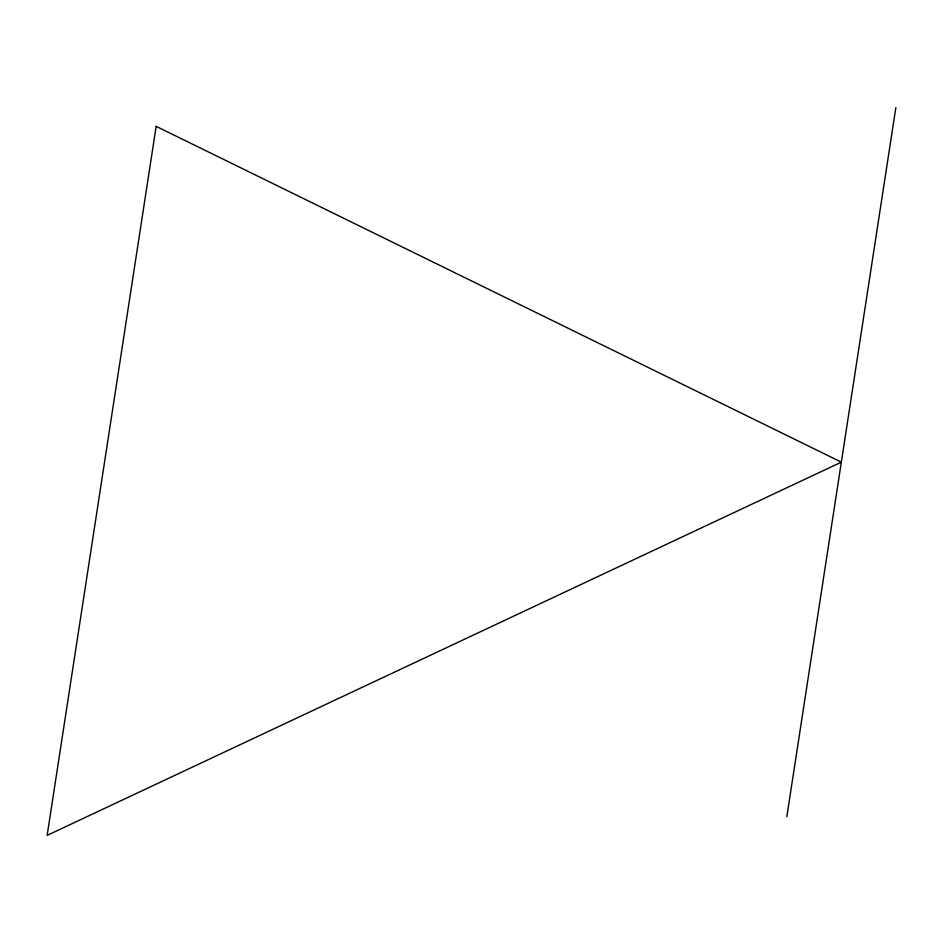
<?xml version="1.0" encoding="UTF-8"?>
<svg xmlns="http://www.w3.org/2000/svg" width="943" height="943" viewBox="0 0 943 943"><rect width="100%" height="100%" fill="white"/><g stroke="black" fill="none" stroke-linecap="round" stroke-linejoin="round"><path stroke-width="1.41" d="M786.839 816.65L895.85 107.62M156.161 126.35L47.15 835.38L841.345 462.141L156.161 126.35"/></g></svg>
